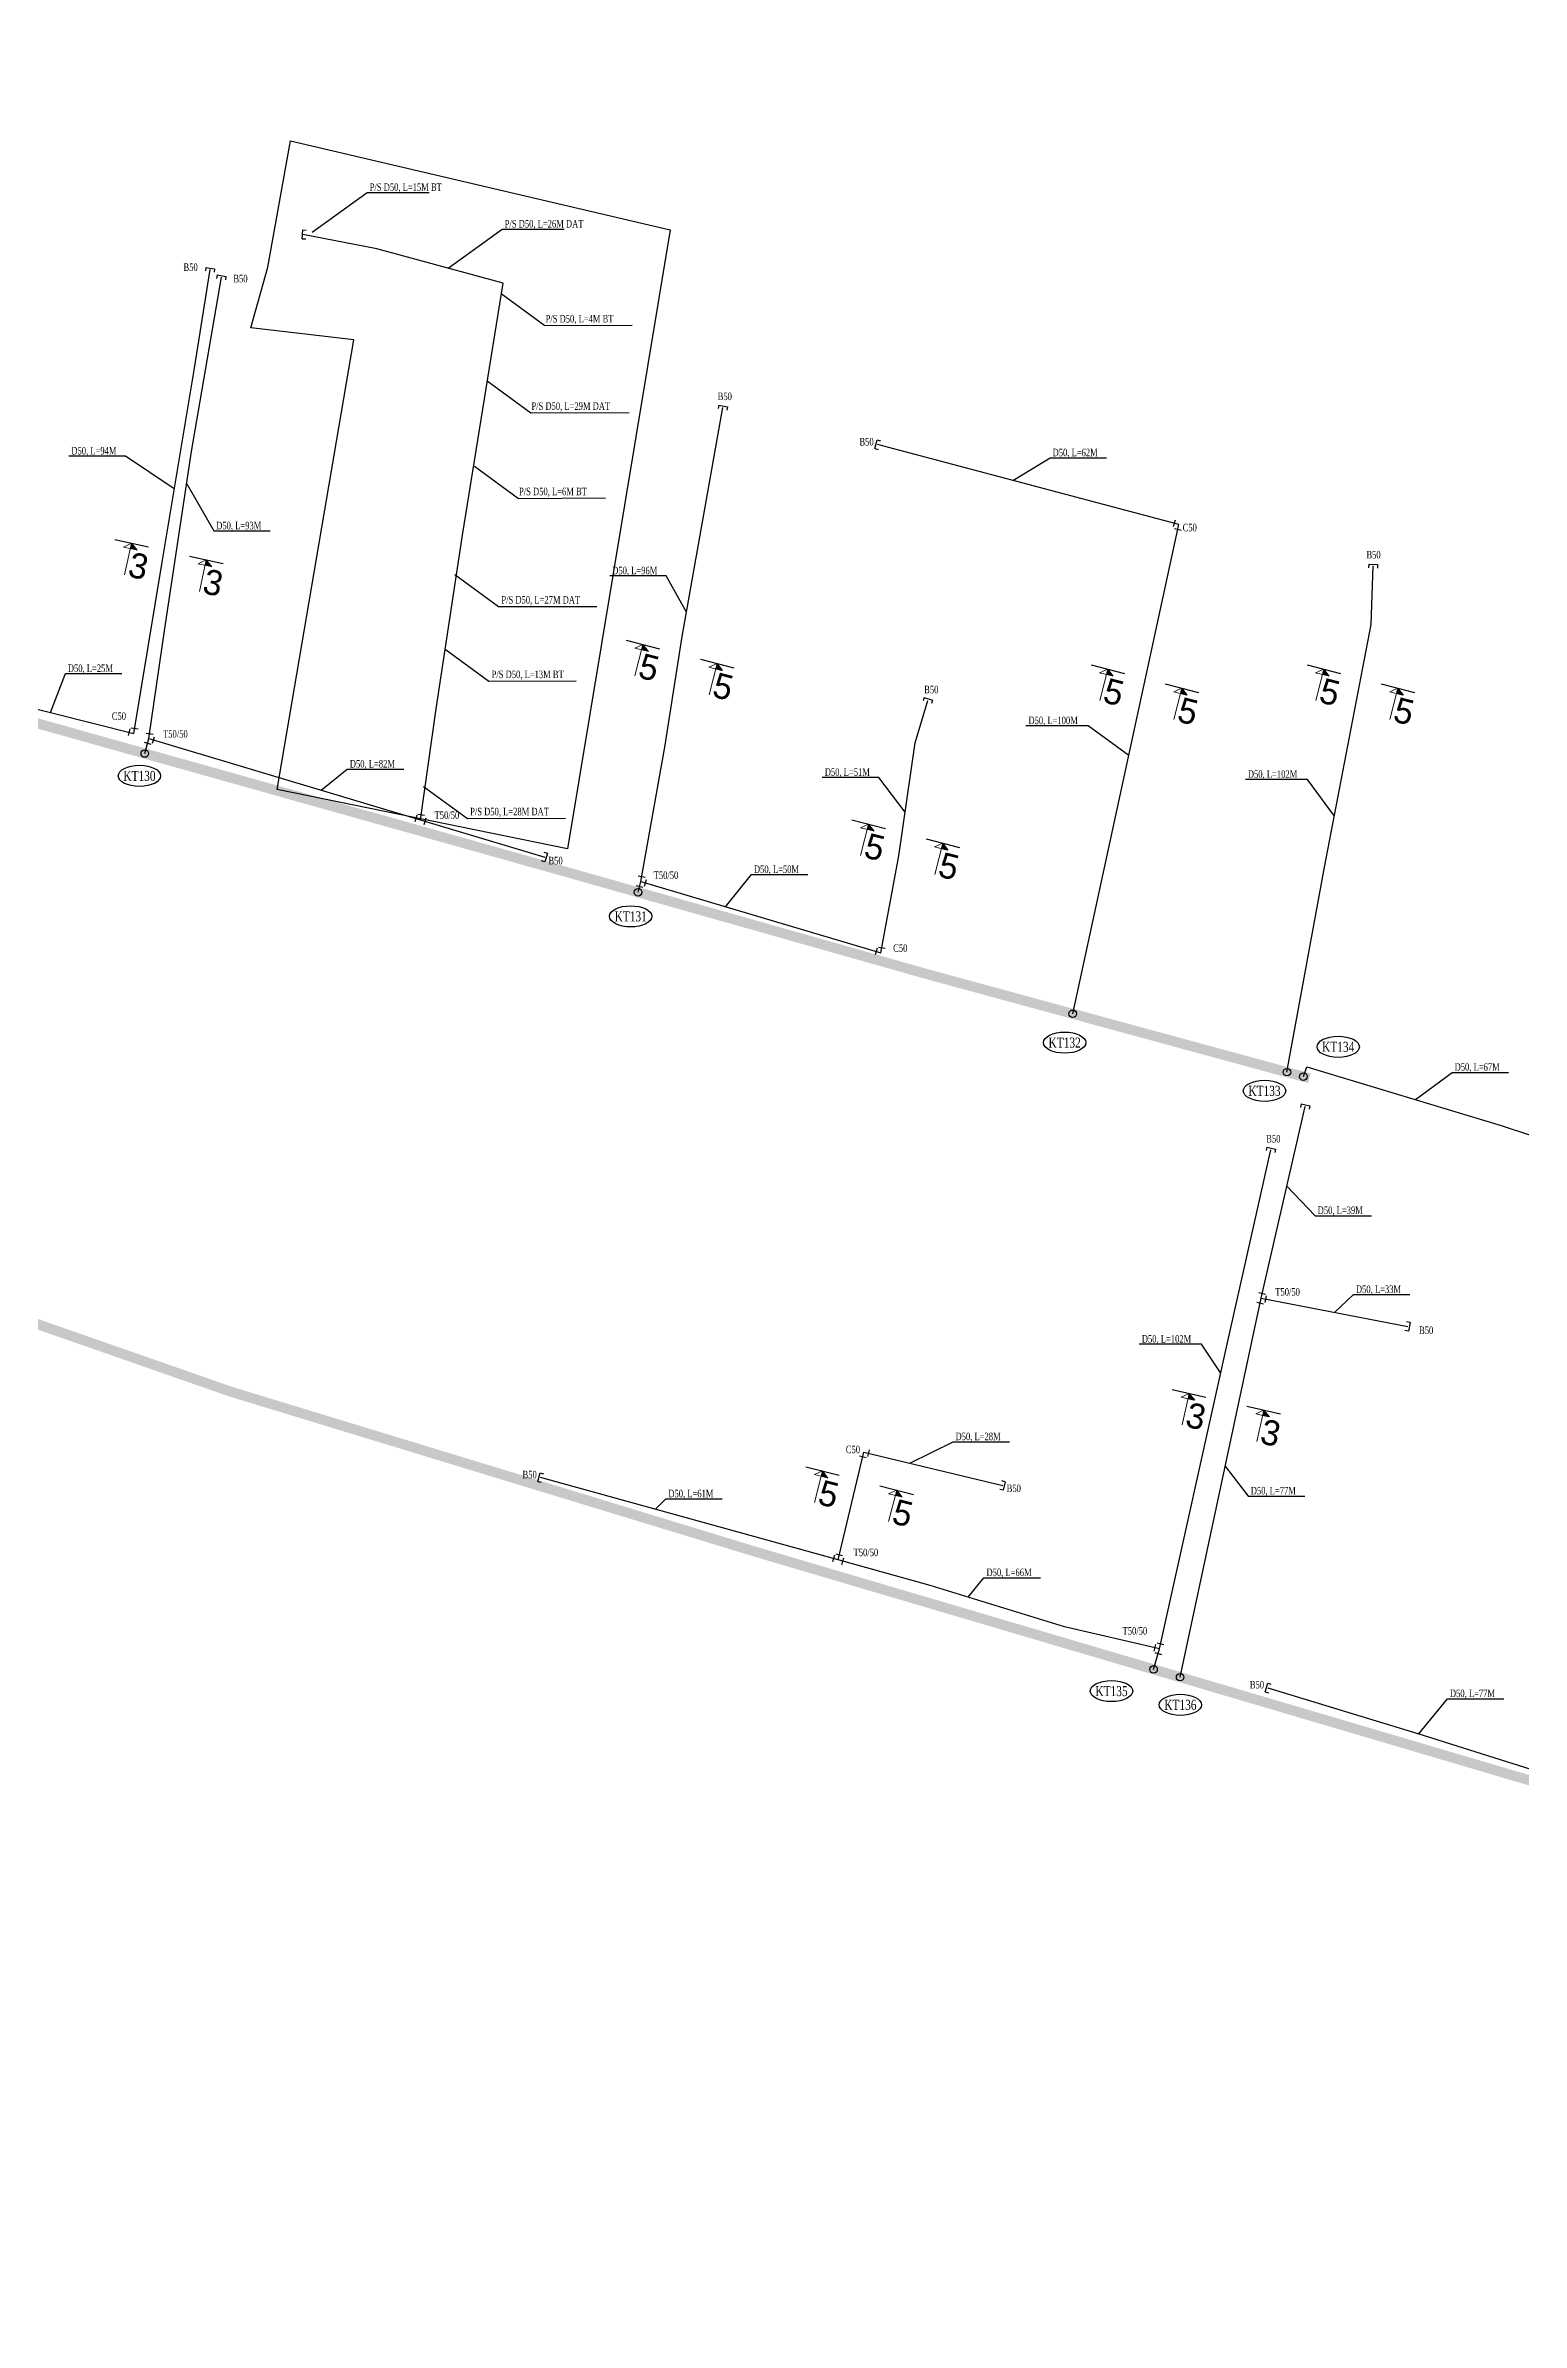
# Model space of a CAD drawing. Extents: x 549410 to 552487, y 2341005 to 2344743.
# Drawn here: x 550502.3 to 550796.1, y 2341345.3 to 2341798.6 of the extents above; entities that cross this region are included whole.
import ezdxf
from ezdxf.enums import TextEntityAlignment as Align

# ---------------------------------------------------------------- set-up
doc = ezdxf.new("R2010")
doc.units = 0
doc.header["$MEASUREMENT"] = 0
doc.linetypes.add('DASHED', pattern=[0.75, 0.5, -0.25])
for name, color, linetype in [('225', 5, 'DASHED'), ('50', 2, 'Continuous'), ('63', 1, 'Continuous'), ('90', 5, 'DASHED'), ('ten dai khoi thuy', 210, 'Continuous'), ('Text D-L', 7, 'Continuous'), ('Text phu kien', 2, 'Continuous')]:
    doc.layers.add(name, color=color, linetype=linetype)
doc.layers.add('MC', color=7, linetype='Continuous', lineweight=13)
doc.styles.add('HH', font='VHHELS.TTF')
doc.styles.add('Text', font='vntimeh.shx', dxfattribs={"width": 0.75, "bigfont": 'vn.shx'})
doc.styles.add('TextNode', font='vntimeh1.shx', dxfattribs={"width": 0.7, "bigfont": 'vn.shx'})
doc.linetypes.add('ZIGZAG', pattern='A,0.0001,-0.2,[131,ltypeshp.shx,S=0.2,R=0,X=-0.2,Y=0],-0.4,[131,ltypeshp.shx,S=0.2,R=180,X=0.2,Y=0],-0.2', length=0.8001)

# ---------------------------------------------------------------- blocks, each defined once
blk = doc.blocks.new('bit')
at = {"color": 3, "linetype": 'Continuous'}
for points in [[(-0.3, -0.88), (-0.3, 0.88)], [(-0.3, 0.88), (0.39, 0.88)], [(-0.3, -0.88), (0.39, -0.88)]]:
    blk.add_lwpolyline(points, dxfattribs=at)
blk = doc.blocks.new('pt')
at = {"color": 3, "linetype": 'Continuous'}
blk.add_line((0.96, -0.69), (0.96, 0.69), dxfattribs=at)
blk = doc.blocks.new('Daudai')
at = {"layer": 'ten dai khoi thuy', "color": 3}
blk.add_circle((0, 0), 0.75, dxfattribs=at)
blk = doc.blocks.new('Mc5-5')
at = {"layer": 'MC'}
for points in [[(-6.77, -0.84), (-8.17, 0.25), (-8.17, -0.85)], [(8.47, -0.84), (7.07, 0.25), (7.07, -0.85)]]:
    blk.add_hatch(color=256, dxfattribs=at).paths.add_polyline_path(points)
at = {"layer": '63'}
for points in [[(-11.61, 0.25), (-4.74, 0.25)], [(3.64, 0.25), (10.51, 0.25)]]:
    blk.add_lwpolyline(points, dxfattribs=at)
at = {"layer": 'MC'}
for p, q in [((-8.17, 0.25), (-9.57, -0.85)), ((-8.17, 0.25), (-8.16, -6.19)), ((-8.17, 0.25), (-6.77, -0.84)), ((7.07, 0.25), (5.68, -0.85)), ((7.07, 0.25), (7.08, -6.19)), ((7.07, 0.25), (8.47, -0.84)), ((-9.57, -0.85), (-6.96, -0.84)), ((5.68, -0.85), (8.28, -0.84))]:
    blk.add_line(p, q, dxfattribs=at)
at = {"style": 'HH'}
for p in [(-7.71, -6.37), (7.54, -6.37)]:
    blk.add_text('5', height=5, rotation=0.112, dxfattribs=at).set_placement(p)
blk = doc.blocks.new('Mc3-3')
at = {"layer": 'MC'}
for points in [[(-6.69, -0.88), (-8.09, 0.22), (-8.09, -0.88)], [(8.55, -0.88), (7.15, 0.22), (7.15, -0.88)]]:
    blk.add_hatch(color=256, dxfattribs=at).paths.add_polyline_path(points)
at = {"layer": '63'}
for points in [[(-11.53, 0.22), (-4.66, 0.22)], [(3.72, 0.22), (10.59, 0.22)]]:
    blk.add_lwpolyline(points, dxfattribs=at)
at = {"layer": 'MC'}
for p, q in [((-8.09, 0.22), (-9.49, -0.89)), ((-8.09, 0.22), (-8.08, -6.22)), ((-8.09, 0.22), (-6.69, -0.88)), ((7.15, 0.22), (5.76, -0.89)), ((7.15, 0.22), (7.17, -6.22)), ((7.15, 0.22), (8.55, -0.88)), ((-9.49, -0.89), (-6.88, -0.88)), ((5.76, -0.89), (8.36, -0.88))]:
    blk.add_line(p, q, dxfattribs=at)
at = {"style": 'HH'}
for p in [(-7.62, -6.41), (7.62, -6.41)]:
    blk.add_text('3', height=5, rotation=0.112, dxfattribs=at).set_placement(p)

msp = doc.modelspace()

# ---------------------------------------------------------------- linework, layer by layer
at = {"layer": '225', "ltscale": 10, "const_width": 2}
msp.add_lwpolyline([(550417, 2341797.6), (550403.46, 2341719.7), (550394.84, 2341691.85), (550384.01, 2341670.5), (550351.34, 2341618.23), (550378.54, 2341602.51), (550466.63, 2341557.92), (550500.69, 2341544.05), (550539.18, 2341530.61), (550643.88, 2341498.67), (550845.6, 2341439.1), (550921.69, 2341415.53), (551048.03, 2341357.22), (551075.78, 2341346.33)], dxfattribs=at)
at = {"layer": '50', "color": 1}
for p, q in [((550568.23, 2341758.16), (550553.5, 2341761)), ((550593.33, 2341751.29), (550568.22, 2341758.16))]:
    msp.add_line(p, q, dxfattribs=at)
at = {"layer": '50'}
for points in [[(550519.83, 2341661.68), (550525.44, 2341695.75), (550531.91, 2341734.37), (550535, 2341754)], [(550522.83, 2341660.63), (550526.01, 2341682.54), (550531.31, 2341717.76), (550537.25, 2341752.49)], [(550620.77, 2341632.17), (550625.54, 2341658.91), (550629, 2341680.95), (550637.08, 2341726.56)], [(550727.88, 2341703.23), (550667.88, 2341719.15)], [(550706.74, 2341605.85), (550727.88, 2341703.23)], [(550749.4, 2341594.23), (550756.9, 2341635.04), (550766.15, 2341683.34), (550766.55, 2341695)], [(550495.33, 2341667.82), (550519.83, 2341661.68)], [(550668.56, 2341618), (550672.1, 2341637.28), (550675.39, 2341659.82), (550677.93, 2341668.25)], [(550522.01, 2341657.66), (550522.83, 2341660.63)], [(550522.83, 2341660.63), (550601.64, 2341637)], [(550620.21, 2341630.04), (550620.77, 2341632.17)], [(550620.77, 2341632.17), (550668.56, 2341618)], [(550752.66, 2341593.34), (550753.33, 2341595.27), (550792.07, 2341583.63), (550815, 2341576.07)], [(550744.26, 2341549.22), (550753.03, 2341587.41)], [(550724.01, 2341479.44), (550737.48, 2341540.05), (550746.19, 2341578.79)], [(550728.13, 2341473.79), (550744.26, 2341549.22)], [(550744.26, 2341549.22), (550773.44, 2341543.6)], [(550660.05, 2341497.17), (550665.18, 2341518.6)], [(550665.18, 2341518.6), (550692.83, 2341511.92)], [(550660.05, 2341497.17), (550600.79, 2341513.53)], [(550724.01, 2341479.44), (550705.08, 2341483.79), (550678.38, 2341492.07), (550660.05, 2341497.17)], [(550722.84, 2341475.35), (550724.01, 2341479.44)], [(550745.59, 2341471.65), (550775.68, 2341462.52), (550813.08, 2341450.73), (550818.82, 2341449.01)]]:
    msp.add_lwpolyline(points, dxfattribs=at)
at = {"layer": '50', "color": 1}
msp.add_lwpolyline([(550576.89, 2341644.46), (550580.05, 2341666.56), (550585.24, 2341701.1), (550593.33, 2341751.29)], dxfattribs=at)
at = {"layer": '63', "linetype": 'ZIGZAG', "ltscale": 10}
msp.add_lwpolyline([(550546.52, 2341754.5), (550551, 2341779.66), (550626.6, 2341761.88), (550606.15, 2341638.72), (550548.35, 2341650.5), (550563.66, 2341740), (550543.09, 2341742.43)], close=True, dxfattribs=at)
at = {"layer": '90', "color": 241, "ltscale": 10, "true_color": 0xf7abae, "const_width": 2}
msp.add_lwpolyline([(550449.27, 2341566.71), (550462.55, 2341633.51), (550470.3, 2341672.19), (550602.9, 2341634.94), (550677.88, 2341613.71), (550753.89, 2341593.01)], dxfattribs=at)
at = {"layer": 'ten dai khoi thuy', "color": 3, "linetype": 'ByBlock'}
for centre in [(550520.95, 2341653.21), (550618.75, 2341625.24), (550705.14, 2341600.11), (550759.6, 2341599.28), (550744.93, 2341590.51), (550714.47, 2341471.02), (550728.18, 2341468.28)]:
    msp.add_ellipse(centre, major_axis=(-4.22, 0), ratio=0.497929, dxfattribs=at)
at = {"layer": 'Text D-L', "color": 9}
for points in [[(550555.35, 2341761.43), (550566.28, 2341769.33), (550578.65, 2341769.33)], [(550582.41, 2341754.28), (550593.16, 2341762.04), (550605.53, 2341762.04)], [(550592.97, 2341749.23), (550601.68, 2341742.84), (550619.04, 2341742.91)], [(550590.16, 2341731.84), (550598.86, 2341725.45), (550618.43, 2341725.52)], [(550527.89, 2341710.38), (550518.14, 2341716.86), (550506.89, 2341716.86)], [(550694.81, 2341712), (550702.24, 2341716.51), (550713.49, 2341716.51)], [(550530.35, 2341711.38), (550535.73, 2341701.97), (550546.98, 2341701.97)], [(550587.68, 2341714.85), (550596.38, 2341708.45), (550613.74, 2341708.53)], [(550583.75, 2341693.29), (550592.45, 2341686.9), (550612.02, 2341686.96)], [(550629.86, 2341685.77), (550625.82, 2341693.02), (550614.57, 2341693.02)], [(550581.8, 2341678.43), (550590.51, 2341672.04), (550607.87, 2341672.11)], [(550503.24, 2341665.84), (550506.2, 2341673.56), (550517.45, 2341673.56)], [(550717.9, 2341657.26), (550709.81, 2341663.18), (550697.43, 2341663.18)], [(550557.1, 2341650.36), (550562.33, 2341654.53), (550573.58, 2341654.53)], [(550673.37, 2341645.97), (550668.13, 2341652.89), (550656.88, 2341652.89)], [(550758.85, 2341645.22), (550753.49, 2341652.5), (550741.12, 2341652.5)], [(550577.53, 2341651.13), (550586.24, 2341644.73), (550605.8, 2341644.8)], [(550637.63, 2341627.17), (550642.78, 2341633.55), (550654.03, 2341633.55)], [(550774.99, 2341588.76), (550782.27, 2341594.18), (550793.52, 2341594.18)], [(550749.38, 2341571.53), (550755.01, 2341565.66), (550766.26, 2341565.66)], [(550758.85, 2341546.41), (550762.63, 2341549.94), (550773.88, 2341549.94)], [(550736.2, 2341534.29), (550732.37, 2341540.06), (550720, 2341540.06)], [(550674.3, 2341516.4), (550682.92, 2341520.64), (550694.17, 2341520.64)], [(550737.11, 2341515.8), (550741.69, 2341509.85), (550752.94, 2341509.85)], [(550623.66, 2341507.21), (550625.74, 2341509.27), (550636.99, 2341509.27)], [(550685.95, 2341489.72), (550689.08, 2341493.58), (550700.33, 2341493.58)], [(550775.68, 2341462.52), (550781.34, 2341469.49), (550792.59, 2341469.49)]]:
    msp.add_lwpolyline(points, dxfattribs=at)

# ---------------------------------------------------------------- block references
at = {"layer": '50'}
for name, p, rotation in [('bit', (550553.71, 2341760.99), 357.7239474517215), ('bit', (550535, 2341754), 261.067875297381), ('bit', (550537.25, 2341752.49), 260.2948477873906), ('bit', (550637.08, 2341726.56), 259.9529739703328), ('bit', (550667.88, 2341719.15), 345.1335839975152), ('pt', (550727.88, 2341703.23), 165.1337360306437), ('pt', (550727.88, 2341703.23), 257.7547102323924), ('bit', (550766.55, 2341695), 268.0447861194792), ('bit', (550677.93, 2341668.25), 253.2074809988267), ('pt', (550519.83, 2341661.68), 165.937690034059), ('pt', (550519.83, 2341661.68), 80.65774358907221), ('pt', (550522.83, 2341660.63), 81.73235739707091), ('pt', (550522.83, 2341660.63), 343.3053843755196), ('pt', (550522.83, 2341660.63), 254.4987823253591), ('pt', (550576.89, 2341644.46), 163.5954602643854), ('pt', (550576.89, 2341644.46), 81.73235739707091), ('pt', (550576.89, 2341644.46), 343.3053843755196), ('bit', (550601.64, 2341637), 163.3055364220145), ('pt', (550620.77, 2341632.17), 255.1836715051707), ('pt', (550620.77, 2341632.17), 79.90196346468146), ('pt', (550620.77, 2341632.17), 343.4805981203662), ('pt', (550668.56, 2341618), 163.480750143003), ('pt', (550668.56, 2341618), 79.57861189635261), ('bit', (550753.03, 2341587.41), 257.0701561463718), ('bit', (550746.19, 2341578.79), 257.3175798806026), ('pt', (550744.26, 2341549.22), 257.9295768482141), ('pt', (550744.26, 2341549.22), 77.0703081969382), ('pt', (550744.26, 2341549.22), 349.1022028833822), ('bit', (550773.44, 2341543.6), 169.1023549152035), ('pt', (550665.18, 2341518.6), 256.5341321172003), ('pt', (550665.18, 2341518.6), 346.4109008828764), ('bit', (550600.79, 2341513.53), 344.5642335767823), ('bit', (550692.83, 2341511.92), 166.4110529322751), ('pt', (550660.05, 2341497.17), 164.56438559106), ('pt', (550660.05, 2341497.17), 76.53428414372263), ('pt', (550660.05, 2341497.17), 344.4542091173494), ('pt', (550724.01, 2341479.44), 167.0725249773028), ('pt', (550724.01, 2341479.44), 77.47145846874429), ('pt', (550724.01, 2341479.44), 254.1302010794887), ('bit', (550745.59, 2341471.65), 343.1285304374903)]:
    msp.add_blockref(name, p, dxfattribs=dict(at, rotation=rotation))
at = {"layer": '63'}
for name, p, rotation in [('Mc3-3', (550527.23, 2341697.56), 347.4392021367483), ('Mc5-5', (550629.03, 2341677.1), 345.5320747569702), ('Mc5-5', (550721.57, 2341672.18), 345.5320747569702), ('Mc5-5', (550764.58, 2341672.18), 345.5320747569702), ('Mc5-5', (550673.97, 2341641.32), 345.5320747569702), ('Mc3-3', (550737.76, 2341528.31), 347.4392021367483), ('Mc5-5', (550664.79, 2341512.55), 345.5320747569702)]:
    msp.add_blockref(name, p, dxfattribs=dict(at, rotation=rotation))
at = {"layer": 'ten dai khoi thuy'}
for p in [(550522.01, 2341657.66), (550620.21, 2341630.04), (550706.74, 2341605.85), (550749.4, 2341594.23), (550752.66, 2341593.34), (550722.84, 2341475.35), (550728.13, 2341473.79)]:
    msp.add_blockref('Daudai', p, dxfattribs=at)

# ---------------------------------------------------------------- texts
at = {"layer": 'ten dai khoi thuy', "color": 2, "style": 'TextNode', "width": 0.75}
for s, p in [('KT130', (550520.95, 2341653.21)), ('KT131', (550618.75, 2341625.24)), ('KT132', (550705.14, 2341600.11)), ('KT134', (550759.6, 2341599.28)), ('KT133', (550744.93, 2341590.51)), ('KT135', (550714.47, 2341471.02)), ('KT136', (550728.18, 2341468.28))]:
    msp.add_text(s, height=2, dxfattribs=at).set_placement(p, align=Align.MIDDLE)
at = {"layer": 'Text D-L', "color": 1, "style": 'Text', "width": 0.75}
for s, p in [('p/s D50, L=15m bt', (550566.78, 2341769.21)), ('p/s D50, L=26m dat', (550593.66, 2341761.92)), ('p/s D50, L=4m bt', (550601.8, 2341743.02)), ('p/s D50, L=29m dat', (550598.98, 2341725.63)), ('p/s D50, L=6m bt', (550596.51, 2341708.63)), (' p/s D50, L=27m dat', (550592.58, 2341687.07)), (' p/s D50, L=13m bt', (550590.63, 2341672.22)), (' p/s D50, L=28m dat', (550586.36, 2341644.91))]:
    msp.add_text(s, height=1.5, dxfattribs=at).set_placement(p, align=Align.BOTTOM_LEFT)
at = {"layer": 'Text D-L', "color": 4, "style": 'Text', "width": 0.75}
for s, p in [('D50, L=94m', (550507.39, 2341716.74)), ('D50, L=62m', (550702.74, 2341716.39)), ('D50, L=93m', (550536.23, 2341701.85)), ('D50, L=96m', (550615.07, 2341692.9)), ('D50, L=25m', (550506.7, 2341673.44)), ('D50, L=100m', (550697.93, 2341663.06)), ('D50, L=82m', (550562.83, 2341654.41)), ('D50, L=51m', (550657.38, 2341652.77)), ('D50, L=102m', (550741.62, 2341652.38)), ('D50, L=50m', (550643.28, 2341633.43)), ('D50, L=67m', (550782.77, 2341594.06)), ('D50, L=39m', (550755.51, 2341565.54)), ('D50, L=33m', (550763.13, 2341549.82)), ('D50, L=102m', (550720.5, 2341539.94)), ('D50, L=28m', (550683.42, 2341520.52)), ('D50, L=77m', (550742.19, 2341509.73)), ('D50, L=61m', (550626.24, 2341509.15)), ('D50, L=66m', (550689.58, 2341493.46)), ('D50, L=77m', (550781.84, 2341469.37))]:
    msp.add_text(s, height=1.5, dxfattribs=at).set_placement(p, align=Align.BOTTOM_LEFT)
at = {"layer": 'Text phu kien', "color": 4, "style": 'Text', "width": 0.75}
for s, p in [('B50', (550531.13, 2341754.48)), ('B50', (550541.06, 2341752.21)), ('B50', (550637.48, 2341728.77)), ('B50', (550665.7, 2341719.73)), ('C50', (550730.05, 2341702.65)), ('B50', (550766.63, 2341697.25)), ('B50', (550678.58, 2341670.4)), ('C50', (550516.86, 2341665.11)), ('T50/50', (550528.1, 2341661.56)), ('T50/50', (550582.16, 2341645.39)), ('B50', (550603.79, 2341636.35)), ('T50/50', (550625.77, 2341633.44)), ('C50', (550672.41, 2341618.93)), ('B50', (550746.69, 2341580.98)), ('T50/50', (550749.52, 2341550.5)), ('B50', (550777.11, 2341542.85)), ('C50', (550662.99, 2341519.13)), ('B50', (550598.63, 2341514.12)), ('B50', (550695.02, 2341511.39)), ('T50/50', (550665.57, 2341498.63)), ('T50/50', (550719.12, 2341483.02)), ('B50', (550743.43, 2341472.3))]:
    msp.add_text(s, height=1.5, dxfattribs=at).set_placement(p, align=Align.MIDDLE_CENTER)

doc.saveas('drawing.dxf')
